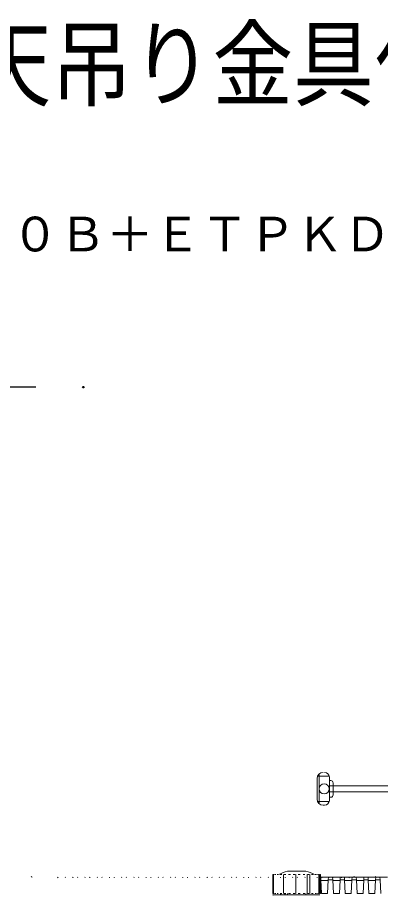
# Model space of a CAD drawing. Units: millimetres, scale not verified. Extents: x -63 to 62, y -56 to 57.
# Drawn here: x 7.27 to 22.58, y 19.78 to 56.81 of the extents above; entities that cross this region are included whole.
import ezdxf
from ezdxf.enums import TextEntityAlignment as Align

# ---------------------------------------------------------------- set-up
doc = ezdxf.new("R2010")
doc.units = ezdxf.units.MM
doc.header["$LTSCALE"] = 0.125
doc.header["$PDMODE"] = 32
doc.header["$PDSIZE"] = 0.0625
doc.layers.add('0-0_0', color=7, linetype='Continuous', lineweight=18)
doc.layers.add('0-9_S1', color=1, linetype='Continuous', lineweight=18)
for name, color, linetype in [('0-2_DEFPOINTS', 7, 'Continuous'), ('0-4_MOJI1', 7, 'Continuous'), ('0-6_SUNPO', 7, 'Continuous'), ('0-7_TOUROKU', 7, 'Continuous')]:
    doc.layers.add(name, color=color, linetype=linetype)
doc.styles.add('ＭＳ ゴシック', font='')
doc.styles.get('ＭＳ ゴシック').set_extended_font_data('MS Gothic')

# ---------------------------------------------------------------- blocks, each defined once
blk = doc.blocks.new('_OPEN30')
at = {"layer": '0-0_0'}
blk.add_line((0, 0), (-1, 0), dxfattribs=at)
blk.add_lwpolyline([(-1, 0.26795), (0, 0), (-1, -0.26795)], dxfattribs=at)
blk = doc.blocks.new('D6')
at = {"layer": '0-2_DEFPOINTS'}
for p in [(10.3196, 37.4103), (18.3196, 37.4103), (18.3196, 6.9978)]:
    blk.add_point(p, dxfattribs=at)
at = {"layer": '0-6_SUNPO'}
for p, q in [((16.3196, 37.4103), (8.3196, 37.4103)), ((10.3196, 8.9978), (10.3196, 35.4103)), ((16.3196, 6.9978), (8.3196, 6.9978))]:
    blk.add_line(p, q, dxfattribs=at)
at = {"layer": '0-6_SUNPO', "xscale": 2, "yscale": 2}
for p, rotation in [((10.3196, 37.4103), 90), ((10.3196, 6.9978), 270)]:
    blk.add_blockref('_OPEN30', p, dxfattribs=dict(at, rotation=rotation))
at = {"layer": '0-6_SUNPO', "style": 'ＭＳ ゴシック'}
blk.add_text('546～706', height=1.833, rotation=90, dxfattribs=at).set_placement((9.8196, 17.204), align=Align.BOTTOM_LEFT)

msp = doc.modelspace()

# ---------------------------------------------------------------- linework, layer by layer
at = {"layer": '0-0_0'}
for p, q in [((18.0454, 19.855), (18.0454, 20.655)), ((18.046, 20.655), (18.0454, 20.655)), ((18.046, 20.655), (18.0596, 20.655)), ((18.0596, 20.655), (18.0602, 20.655)), ((18.0606, 20.655), (18.0751, 20.655)), ((18.0751, 20.655), (18.0895, 20.655)), ((18.1182, 20.655), (18.1466, 20.655)), ((18.1466, 20.655), (18.1611, 20.655)), ((18.2164, 20.655), (18.2573, 20.655)), ((18.2573, 20.655), (18.2714, 20.655)), ((18.3507, 20.655), (18.4026, 20.655)), ((18.4026, 20.655), (18.4155, 20.655)), ((18.5155, 20.655), (18.5759, 20.655)), ((18.5759, 20.655), (18.5872, 20.655)), ((18.7026, 20.655), (18.7034, 20.655)), ((18.7034, 20.655), (18.7697, 20.655)), ((18.7697, 20.655), (18.7789, 20.655)), ((18.9025, 20.655), (18.9062, 20.655)), ((19.1085, 20.655), (19.1152, 20.655)), ((19.1152, 20.655), (19.1845, 20.655)), ((19.1845, 20.655), (19.1883, 20.655)), ((19.3119, 20.655), (19.3211, 20.655)), ((19.5035, 20.655), (19.5149, 20.655)), ((19.5149, 20.655), (19.5752, 20.655)), ((19.6752, 20.655), (19.6882, 20.655)), ((19.6882, 20.655), (19.74, 20.655)), ((19.8193, 20.655), (19.8334, 20.655)), ((19.8334, 20.655), (19.8744, 20.655)), ((20.0013, 20.655), (20.0157, 20.655)), ((20.0157, 20.655), (20.0302, 20.655)), ((20.0306, 20.655), (20.0312, 20.655)), ((20.0312, 20.655), (20.0448, 20.655)), ((20.0448, 20.655), (20.0454, 20.655)), ((20.0454, 20.655), (20.0454, 19.855)), ((20.0591, 20.555), (20.0454, 20.555)), ((18.0393, 19.7815), (18.0391, 19.7814)), ((18.0391, 19.7814), (18.0393, 19.7815)), ((18.0454, 19.855), (18.046, 19.855)), ((18.0596, 19.855), (18.046, 19.855)), ((18.0602, 19.855), (18.0596, 19.855)), ((18.0751, 19.855), (18.0606, 19.855)), ((18.0727, 19.805), (18.0691, 19.805)), ((18.1744, 19.805), (18.0727, 19.805)), ((18.0895, 19.855), (18.0751, 19.855)), ((18.1466, 19.855), (18.1182, 19.855)), ((18.1611, 19.855), (18.1466, 19.855)), ((19.9164, 19.805), (18.1744, 19.805)), ((18.2573, 19.855), (18.2164, 19.855)), ((18.2714, 19.855), (18.2573, 19.855)), ((18.4026, 19.855), (18.3507, 19.855)), ((18.3933, 19.855), (18.3513, 19.805)), ((18.4155, 19.855), (18.4026, 19.855)), ((18.5759, 19.855), (18.5155, 19.855)), ((18.5253, 19.805), (18.5673, 19.855)), ((18.5872, 19.855), (18.5759, 19.855)), ((18.6613, 19.805), (18.6613, 19.855)), ((18.7034, 19.855), (18.7026, 19.855)), ((18.7697, 19.855), (18.7034, 19.855)), ((18.7789, 19.855), (18.7697, 19.855)), ((18.9062, 19.855), (18.9025, 19.855)), ((19.1152, 19.855), (19.1085, 19.855)), ((19.1845, 19.855), (19.1152, 19.855)), ((19.1883, 19.855), (19.1845, 19.855)), ((19.3211, 19.855), (19.3119, 19.855)), ((19.4294, 19.855), (19.4294, 19.805)), ((19.5149, 19.855), (19.5035, 19.855)), ((19.5752, 19.855), (19.5149, 19.855)), ((19.6882, 19.855), (19.6752, 19.855)), ((19.74, 19.855), (19.6882, 19.855)), ((19.8334, 19.855), (19.8193, 19.855)), ((19.8744, 19.855), (19.8334, 19.855)), ((20.0181, 19.805), (19.9164, 19.805)), ((19.9301, 19.8042), (19.93, 19.8041)), ((20.0157, 19.855), (20.0013, 19.855)), ((20.0302, 19.855), (20.0157, 19.855)), ((20.0216, 19.805), (20.0181, 19.805)), ((20.0312, 19.855), (20.0306, 19.855)), ((20.0448, 19.855), (20.0312, 19.855)), ((20.0454, 19.855), (20.0448, 19.855))]:
    msp.add_line(p, q, dxfattribs=at)
at = {"layer": '0-0_0', "color": 1}
for p, q in [((18.0692, 19.855), (18.0692, 20.655)), ((18.4861, 19.855), (18.4861, 20.655)), ((19.0053, 19.855), (19.0053, 20.655)), ((19.4837, 19.855), (19.4837, 20.655)), ((19.6046, 19.855), (19.6046, 20.655)), ((19.9851, 19.855), (19.9851, 20.655)), ((20.0216, 19.855), (20.0216, 20.655)), ((20.0454, 20.431), (20.0646, 20.431)), ((20.3816, 20.555), (20.0591, 20.555)), ((20.0591, 20.555), (20.0646, 20.431)), ((20.0646, 20.431), (20.0947, 19.855)), ((20.35, 20.405), (20.0907, 20.405)), ((20.346, 19.855), (20.3762, 20.431)), ((20.3762, 20.431), (20.3816, 20.555)), ((20.3762, 20.431), (20.5646, 20.431)), ((20.5591, 20.555), (20.3816, 20.555)), ((20.8816, 20.555), (20.5591, 20.555)), ((20.5591, 20.555), (20.5646, 20.431)), ((20.5646, 20.431), (20.5947, 19.855)), ((20.85, 20.405), (20.5907, 20.405)), ((20.846, 19.855), (20.8762, 20.431)), ((20.8762, 20.431), (20.8816, 20.555)), ((20.8762, 20.431), (21.0646, 20.431)), ((21.0591, 20.555), (20.8816, 20.555)), ((21.3816, 20.555), (21.0591, 20.555)), ((21.0591, 20.555), (21.0646, 20.431)), ((21.0646, 20.431), (21.0947, 19.855)), ((21.35, 20.405), (21.0907, 20.405)), ((21.346, 19.855), (21.3762, 20.431)), ((21.3762, 20.431), (21.3816, 20.555)), ((21.3762, 20.431), (21.5646, 20.431)), ((21.5591, 20.555), (21.3816, 20.555)), ((21.8816, 20.555), (21.5591, 20.555)), ((21.5591, 20.555), (21.5646, 20.431)), ((21.5646, 20.431), (21.5947, 19.855)), ((21.85, 20.405), (21.5907, 20.405)), ((21.846, 19.855), (21.8762, 20.431)), ((21.8762, 20.431), (21.8816, 20.555)), ((21.8762, 20.431), (22.0646, 20.431)), ((22.0591, 20.555), (21.8816, 20.555)), ((22.3816, 20.555), (22.0591, 20.555)), ((22.0591, 20.555), (22.0646, 20.431)), ((22.0646, 20.431), (22.0947, 19.855)), ((22.35, 20.405), (22.0907, 20.405)), ((22.346, 19.855), (22.3762, 20.431)), ((22.3762, 20.431), (22.3816, 20.555)), ((22.3762, 20.431), (22.5646, 20.431)), ((22.5591, 20.555), (22.3816, 20.555)), ((22.8816, 20.555), (22.5591, 20.555)), ((22.5591, 20.555), (22.5646, 20.431)), ((22.5646, 20.431), (22.5947, 19.855)), ((20.346, 19.855), (20.0947, 19.855)), ((20.846, 19.855), (20.5947, 19.855)), ((21.346, 19.855), (21.0947, 19.855)), ((21.846, 19.855), (21.5947, 19.855)), ((22.346, 19.855), (22.0947, 19.855))]:
    msp.add_line(p, q, dxfattribs=at)
at = {"layer": '0-0_0'}
for points in [[(18.6613, 20.805), (19.0454, 20.805), (19.4294, 20.805)], [(18.9062, 20.655), (18.9756, 20.655), (18.9822, 20.655)], [(19.3211, 20.655), (19.3873, 20.655), (19.3881, 20.655)], [(19.9296, 20.655), (19.9442, 20.655), (19.9725, 20.655)], [(18.9822, 19.855), (18.9756, 19.855), (18.9062, 19.855)], [(19.3881, 19.855), (19.3873, 19.855), (19.3211, 19.855)], [(19.9725, 19.855), (19.9442, 19.855), (19.9296, 19.855)]]:
    msp.add_lwpolyline(points, dxfattribs=at)
for centre, radius, start, end in [((19.0454, 19.355), 1.5, 104.83513, 119.92647), ((19.0454, 19.355), 1.5, 60.07353, 75.16487), ((7.8842, 20.605), 0.05, 225, 270), ((8.9837, 20.52), 0.025, 90, 177), ((9.2842, 20.53), 0.015, 3, 90), ((9.6127, 20.53), 0.015, 90, 177), ((9.7992, 20.53), 0.015, 3, 90), ((10.1277, 20.53), 0.015, 90, 177), ((10.3142, 20.53), 0.015, 3, 90), ((10.6427, 20.53), 0.015, 90, 177), ((10.8292, 20.53), 0.015, 3, 90), ((11.1577, 20.53), 0.015, 90, 177), ((11.3442, 20.53), 0.015, 3, 90), ((11.6727, 20.53), 0.015, 90, 177), ((11.8592, 20.53), 0.015, 3, 90), ((12.1877, 20.53), 0.015, 90, 177), ((12.3742, 20.53), 0.015, 3, 90), ((12.7027, 20.53), 0.015, 90, 177), ((12.8892, 20.53), 0.015, 3, 90), ((13.2177, 20.53), 0.015, 90, 177), ((13.4042, 20.53), 0.015, 3, 90), ((13.7327, 20.53), 0.015, 90, 177), ((13.9192, 20.53), 0.015, 3, 90), ((14.2477, 20.53), 0.015, 90, 177), ((14.4342, 20.53), 0.015, 3, 90), ((14.7627, 20.53), 0.015, 90, 177), ((14.9492, 20.53), 0.015, 3, 90), ((15.2777, 20.53), 0.015, 90, 177), ((15.4642, 20.53), 0.015, 3, 90), ((15.7927, 20.53), 0.015, 90, 177), ((15.9792, 20.53), 0.015, 3, 90), ((16.3077, 20.53), 0.015, 90, 177), ((16.4942, 20.53), 0.015, 3, 90), ((16.8227, 20.53), 0.015, 90, 177), ((17.0092, 20.53), 0.015, 3, 90), ((17.3377, 20.53), 0.015, 90, 177), ((17.5242, 20.53), 0.015, 3, 90), ((17.8527, 20.53), 0.015, 90, 177), ((18.0392, 20.53), 0.015, 3, 90), ((18.3677, 20.53), 0.015, 90, 177), ((18.5542, 20.53), 0.015, 3, 90), ((18.8827, 20.53), 0.015, 90, 177), ((19.0692, 20.53), 0.015, 3, 90), ((19.3977, 20.53), 0.015, 90, 177), ((19.5842, 20.53), 0.015, 3, 90), ((21.2432, 20.52), 0.025, 3, 90), ((21.4427, 20.605), 0.05, 270, 315), ((22.3842, 20.605), 0.05, 225, 270), ((18.0691, 19.78), 0.025, 90, 156.67131)]:
    msp.add_arc(centre, radius, start, end, dxfattribs=at)
at = {"layer": '0-0_0', "color": 1}
for centre, start, end in [((19.9127, 20.53), 90, 177), ((20.0992, 20.53), 3, 90), ((20.4277, 20.53), 90, 177), ((20.6142, 20.53), 3, 90), ((20.9427, 20.53), 90, 177)]:
    msp.add_arc(centre, 0.015, start, end, dxfattribs=at)
at = {"layer": '0-9_S1'}
for p, q in [((19.9295, 24.8119), (20.4242, 24.8119)), ((19.9943, 24.9032), (19.9943, 23.6487)), ((19.9101, 23.8374), (19.9101, 24.7146)), ((20.4242, 24.7653), (20.4242, 23.7866)), ((20.4817, 24.6221), (20.4242, 24.6221)), ((20.5831, 24.022), (20.5831, 24.5206)), ((20.4242, 24.3948), (23.5701, 24.3948)), ((20.4242, 24.1423), (23.5701, 24.1423)), ((19.9295, 23.7401), (20.4242, 23.7401)), ((20.2214, 23.5838), (20.1637, 23.5838))]:
    msp.add_line(p, q, dxfattribs=at)
msp.add_lwpolyline([(20.4242, 24.6221), (20.4242, 23.9205), (20.4817, 23.9205)], dxfattribs=at)
msp.add_circle((20.2046, 24.2713), 0.2104, dxfattribs=at)
for centre, radius, start, end in [((20.1637, 24.7146), 0.2536, 90, 180), ((20.2214, 24.7653), 0.2029, 0, 90), ((20.4817, 24.5206), 0.1014, 0, 90), ((20.1637, 23.8374), 0.2536, 180, 270), ((20.2214, 23.7866), 0.2029, 270, 0), ((20.4817, 24.022), 0.1014, 270, 0)]:
    msp.add_arc(centre, radius, start, end, dxfattribs=at)

# ---------------------------------------------------------------- block references
at = {"layer": '0-6_SUNPO'}
msp.add_blockref('D6', (-8.2715, 3.8072), dxfattribs=at)

# ---------------------------------------------------------------- texts
at = {"layer": '0-4_MOJI1', "style": 'ＭＳ ゴシック', "width": 0.85}
msp.add_text('ＤＬＰ方式プロジェクター天吊り金具付（レンズ付）', height=2.933, dxfattribs=at).set_placement((-35.5126, 52.5039), align=Align.BOTTOM_LEFT)
at = {"layer": '0-7_TOUROKU', "style": 'ＭＳ ゴシック'}
msp.add_text('ＰＴＤＺ８７０＋ＥＴＰＫＤ１３０Ｂ＋ＥＴＰＫＤ１３０Ｈ＋ＥＴＤＬＥ０３０', height=1.466, dxfattribs=at).set_placement((-22.9793, 46.5039), align=Align.BOTTOM_LEFT)

doc.saveas('drawing.dxf')
